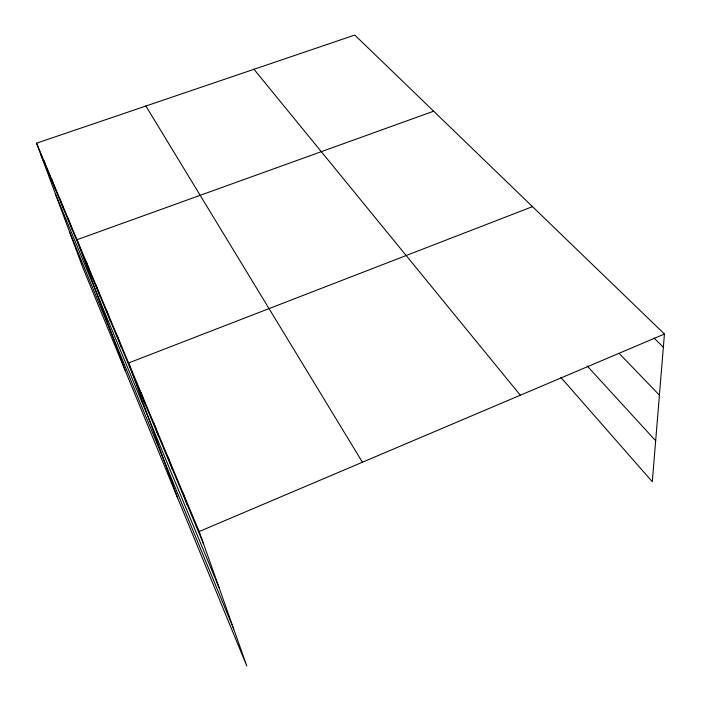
<?xml version="1.0" encoding="UTF-8"?>
<svg xmlns="http://www.w3.org/2000/svg" width="701" height="701" viewBox="0 0 701 701"><rect width="100%" height="100%" fill="white"/><g stroke="black" fill="none" stroke-linecap="round" stroke-linejoin="round"><path stroke-width="1.05" d="M36.557 143.17L199.18 531.524L246.787 665.95L82.946 267.913L36.557 143.17L354.776 35.05L664.443 334.035L652.298 481.736L560.861 377.392M199.18 531.524L664.443 334.035M532.488 206.637L128.598 362.969L177.59 497.85M433.639 111.196L76.987 239.716L125.164 370.47M654.051 338.075L663.356 347.205M619.071 353.304L659.413 395.162M587.123 365.922L655.663 440.763M253.99 69.294L520.317 395.215M145.887 106.017L362.435 462.231M40.562 153.931L203.465 543.643M55.353 193.704L219.019 587.543M69.741 232.399L233.687 628.972M43.839 160.547L47.887 171.447M68.032 218.326L72.194 229.604M59.541 198.059L63.668 209.205M51.488 178.825L55.581 189.848M86.17 261.639L90.403 273.162M106.14 309.343L110.434 321.084M95.871 284.816L100.138 296.453M117.032 335.35L121.352 347.188M140.901 392.358L145.247 404.363M154.027 423.693L158.373 435.759M168.047 457.175L172.385 469.284M183.057 493.031L187.386 505.158"/></g></svg>
